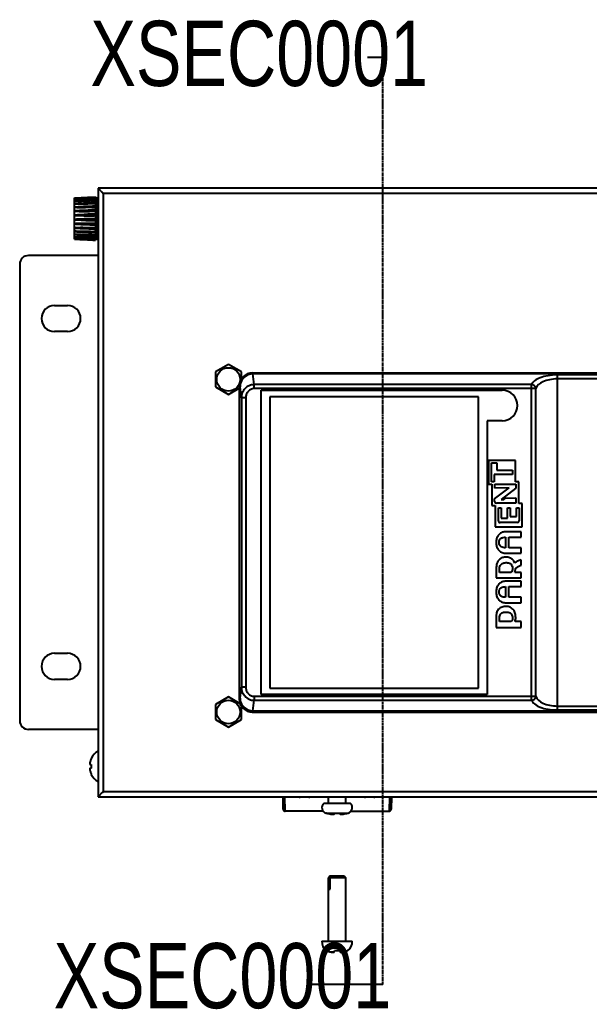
# Model space of a CAD drawing. Extents: x -425 to 6552, y -3049 to 3105.
# Drawn here: x 39 to 170, y -957.6 to -730 of the extents above; entities that cross this region are included whole.
import ezdxf

# ---------------------------------------------------------------- set-up
doc = ezdxf.new("R2010")
doc.units = 0
doc.linetypes.add('PHANTOM', pattern=[0.8, 0.45, -0.05, 0.1, -0.05, 0.1, -0.05])
doc.layers.get('0').update_dxf_attribs({"linetype": 'CONTINUOUS'})
doc.styles.get("Standard").update_dxf_attribs({"font": 'gulim.ttc', "width": 0.8, "height": 2})

msp = doc.modelspace()

# ---------------------------------------------------------------- linework, layer by layer
at = {"color": 7, "linetype": 'CONTINUOUS'}
for p, q in [((122.51, -738.68), (119.02, -738.68)), ((57.01, -768.74), (57.01, -908.74)), ((57.01, -768.74), (58.21, -769.94)), ((322.01, -768.74), (57.01, -768.74)), ((57.01, -768.74), (57.03, -768.76)), ((57.03, -768.76), (57.14, -768.86)), ((57.14, -768.86), (57.23, -768.96)), ((51.62, -770.99), (56.42, -770.74)), ((51.62, -780.3), (51.62, -770.99)), ((56.42, -770.74), (56.42, -771.64)), ((56.42, -770.99), (56.92, -770.99)), ((56.42, -771.02), (56.92, -771.02)), ((56.42, -771.09), (56.92, -771.09)), ((56.42, -771.23), (56.92, -771.23)), ((56.42, -771.38), (56.92, -771.38)), ((56.92, -770.99), (56.92, -780.49)), ((57.82, -769.55), (58.01, -769.74)), ((58.01, -769.74), (58.21, -769.94)), ((58.21, -769.94), (58.21, -907.54)), ((320.81, -769.94), (58.21, -769.94)), ((51.8, -772.45), (51.62, -772.44)), ((56.42, -771.64), (56.92, -771.64)), ((56.42, -771.65), (56.42, -772.23)), ((56.42, -771.87), (56.92, -771.87)), ((56.42, -772.23), (56.92, -772.22)), ((56.42, -772.34), (56.42, -772.97)), ((56.42, -772.52), (56.92, -772.53)), ((56.42, -772.97), (56.92, -772.96)), ((56.42, -773.18), (56.42, -773.83)), ((56.42, -773.31), (56.92, -773.32)), ((56.42, -773.83), (56.92, -773.83)), ((56.42, -774.13), (56.42, -774.78)), ((56.42, -774.22), (56.92, -774.23)), ((56.42, -774.78), (56.92, -774.77)), ((56.42, -775.15), (56.42, -775.78)), ((56.42, -775.18), (56.92, -775.19)), ((56.42, -775.77), (56.92, -775.76)), ((56.92, -774.24), (57.01, -774.24)), ((56.42, -776.18), (56.42, -776.82)), ((56.42, -776.18), (56.92, -776.19)), ((56.42, -776.75), (56.92, -776.74)), ((56.42, -777.15), (56.42, -777.81)), ((56.42, -777.15), (56.92, -777.16)), ((56.42, -777.7), (56.92, -777.69)), ((56.42, -778.06), (56.42, -778.71)), ((56.42, -778.06), (56.92, -778.07)), ((56.92, -777.24), (57.01, -777.24)), ((51.62, -779.36), (51.64, -779.36)), ((51.62, -780.49), (51.62, -780.31)), ((56.42, -778.55), (56.92, -778.55)), ((56.42, -778.87), (56.42, -779.48)), ((56.42, -778.87), (56.92, -778.88)), ((56.42, -779.29), (56.92, -779.28)), ((56.42, -779.55), (56.42, -780.74)), ((56.42, -779.55), (56.92, -779.55)), ((56.42, -779.87), (56.92, -779.86)), ((56.42, -780.05), (56.92, -780.06)), ((56.42, -780.27), (56.92, -780.26)), ((56.42, -780.37), (56.92, -780.38)), ((56.42, -780.47), (56.92, -780.47)), ((56.42, -780.49), (56.92, -780.49)), ((57.01, -784.24), (41.01, -784.24)), ((39.01, -786.24), (39.01, -891.24)), ((47.01, -795.74), (50.01, -795.74)), ((50.01, -801.74), (47.01, -801.74)), ((87.01, -809.28), (84.01, -811.01)), ((90.01, -811.01), (87.01, -809.28)), ((84.01, -811.01), (84.01, -814.47)), ((90.01, -812.59), (90.01, -811.01)), ((92.51, -811.24), (92.71, -811.44)), ((92.51, -811.24), (203.98, -811.24)), ((92.95, -813.94), (92.65, -811.44)), ((204.18, -811.44), (92.71, -811.44)), ((162.68, -888.77), (162.68, -811.71)), ((203.83, -811.71), (162.68, -811.71)), ((84.01, -814.47), (87.01, -816.21)), ((89.51, -814.24), (89.51, -886.25)), ((89.51, -814.24), (89.68, -814.41)), ((89.99, -816.99), (89.68, -814.41)), ((92.95, -814.85), (92.95, -813.94)), ((156.76, -813.94), (92.95, -813.94)), ((156.76, -886.55), (156.76, -813.94)), ((203.83, -812.63), (162.68, -812.63)), ((87.01, -816.21), (89.51, -814.76)), ((89.99, -816.99), (89.99, -883.49)), ((90.99, -816.99), (89.99, -816.99)), ((90.99, -816.99), (90.99, -883.49)), ((157.75, -814.85), (92.95, -814.85)), ((94.51, -885.24), (94.51, -815.24)), ((94.51, -815.24), (150.01, -815.24)), ((96.51, -816.74), (96.51, -883.74)), ((144.51, -816.74), (96.51, -816.74)), ((144.51, -883.74), (144.51, -816.74)), ((157.75, -885.63), (157.75, -814.85)), ((146.51, -822.24), (146.51, -885.24)), ((150.01, -822.24), (146.51, -822.24)), ((146.88, -831.39), (146.88, -836.81)), ((153.06, -831.39), (146.88, -831.39)), ((147.54, -836.27), (147.54, -831.92)), ((147.54, -831.92), (148.73, -831.92)), ((148.73, -831.92), (148.73, -833.59)), ((153.06, -836.32), (153.06, -831.39)), ((148.17, -834.62), (148.16, -836.27)), ((152.4, -834.61), (148.17, -834.62)), ((148.73, -833.59), (152.4, -833.59)), ((152.4, -833.59), (152.4, -834.61)), ((146.88, -836.81), (147.64, -836.81)), ((148.16, -836.27), (147.54, -836.27)), ((147.64, -836.81), (147.64, -841.74)), ((148.33, -837.72), (148.33, -836.84)), ((148.33, -836.84), (153.13, -836.84)), ((153.82, -836.32), (153.06, -836.32)), ((153.13, -836.84), (153.14, -837.72)), ((153.82, -841.25), (153.82, -836.32)), ((148.25, -840.22), (151.58, -837.71)), ((151.58, -837.71), (148.33, -837.72)), ((153.14, -837.72), (149.79, -840.33)), ((147.64, -841.74), (148.4, -841.74)), ((148.26, -840.81), (148.25, -840.22)), ((148.4, -841.74), (148.4, -846.67)), ((153.13, -841.22), (148.67, -841.22)), ((149.79, -840.33), (150.38, -840.34)), ((150.38, -840.34), (150.76, -840.02)), ((150.76, -840.02), (153.13, -840.01)), ((153.13, -840.01), (153.13, -841.22)), ((154.58, -841.25), (153.82, -841.25)), ((154.58, -846.67), (154.58, -841.25)), ((149.11, -845.26), (149.11, -842.26)), ((149.11, -842.26), (149.72, -842.26)), ((149.72, -842.26), (149.72, -844.69)), ((151.19, -844.69), (151.19, -842.26)), ((151.19, -842.26), (151.8, -842.26)), ((151.8, -842.26), (151.8, -844.29)), ((151.8, -844.29), (153.25, -844.29)), ((153.25, -844.29), (153.25, -842.26)), ((153.25, -842.26), (153.86, -842.26)), ((153.86, -842.26), (153.87, -845.25)), ((153.45, -845.67), (149.52, -845.67)), ((149.72, -844.69), (151.19, -844.69)), ((148.4, -846.67), (154.58, -846.67)), ((154.33, -847.78), (150.68, -847.78)), ((154.33, -849.01), (154.33, -847.78)), ((150.79, -849.01), (150.79, -851.47)), ((151.5, -851.47), (151.5, -849.01)), ((151.5, -849.01), (154.33, -849.01)), ((150.68, -852.7), (154.33, -852.7)), ((154.33, -851.47), (151.5, -851.47)), ((154.33, -852.7), (154.33, -851.47)), ((154.33, -855.45), (154.33, -854.26)), ((148.62, -856.1), (148.62, -858.39)), ((149.34, -857.15), (149.34, -856.14)), ((152.08, -857.15), (149.34, -857.15)), ((154.33, -857.15), (152.89, -857.15)), ((154.33, -858.39), (154.33, -857.15)), ((148.62, -858.39), (154.33, -858.39)), ((154.33, -859.17), (150.68, -859.17)), ((154.33, -860.4), (154.33, -859.17)), ((150.77, -860.4), (150.77, -862.85)), ((151.5, -862.85), (151.5, -860.4)), ((151.5, -860.4), (154.33, -860.4)), ((150.68, -864.09), (154.33, -864.09)), ((154.33, -862.85), (151.5, -862.85)), ((154.33, -864.09), (154.33, -862.85)), ((148.62, -867.49), (148.62, -869.78)), ((149.38, -868.45), (149.38, -867.53)), ((152.09, -868.45), (149.38, -868.45)), ((154.33, -868.45), (152.94, -868.45)), ((154.33, -869.78), (154.33, -868.45)), ((148.62, -869.78), (154.33, -869.78)), ((47.01, -875.74), (50.01, -875.74)), ((50.01, -881.74), (47.01, -881.74)), ((89.68, -886.08), (89.99, -883.49)), ((90.99, -883.49), (89.99, -883.49)), ((146.51, -885.24), (94.51, -885.24)), ((96.51, -883.74), (144.51, -883.74)), ((87.01, -885.78), (84.01, -887.51)), ((84.01, -887.51), (84.01, -890.97)), ((89.72, -887.34), (87.01, -885.78)), ((89.68, -886.08), (89.51, -886.25)), ((92.66, -888.97), (92.95, -886.55)), ((92.95, -885.63), (92.95, -886.55)), ((92.95, -885.63), (157.75, -885.63)), ((92.95, -886.55), (156.76, -886.55)), ((90.01, -890.97), (90.01, -887.89)), ((92.7, -889.05), (92.51, -889.24)), ((92.51, -889.24), (256.53, -889.24)), ((92.66, -888.97), (92.7, -888.97)), ((92.7, -888.97), (92.7, -889.05)), ((92.7, -888.97), (256.34, -888.97)), ((92.7, -889.05), (256.34, -889.05)), ((162.68, -887.86), (256.36, -887.86)), ((162.68, -888.77), (256.36, -888.77)), ((84.01, -890.97), (87.01, -892.71)), ((87.01, -892.71), (90.01, -890.97)), ((57.01, -893.24), (41.01, -893.24)), ((55.46, -899.89), (55.46, -899.94)), ((55.18, -901.29), (55.46, -901.33)), ((55.46, -902.15), (55.18, -902.2)), ((55.46, -901.33), (55.46, -902.15)), ((55.46, -903.54), (55.46, -903.59)), ((57.01, -908.74), (58.21, -907.54)), ((57.82, -907.94), (58.01, -907.75)), ((58.01, -907.75), (58.21, -907.54)), ((58.21, -907.54), (320.81, -907.54)), ((57.01, -908.74), (57.03, -908.73)), ((57.01, -908.74), (322.01, -908.74)), ((57.03, -908.73), (57.13, -908.62)), ((57.13, -908.62), (57.23, -908.53)), ((99.5, -908.74), (99.55, -911.55)), ((100.05, -912.04), (100, -908.74)), ((105.5, -908.84), (103.53, -908.84)), ((108.95, -910.24), (115.08, -910.24)), ((110.01, -910.24), (110.01, -908.74)), ((114.01, -910.24), (114.01, -908.74)), ((120.5, -908.84), (118.53, -908.84)), ((124.03, -908.74), (123.98, -912.04)), ((124.53, -908.74), (124.48, -911.55)), ((99.55, -911.55), (99.55, -911.62)), ((99.55, -911.62), (99.57, -911.69)), ((99.57, -911.69), (99.59, -911.75)), ((99.59, -911.75), (99.63, -911.81)), ((99.63, -911.81), (99.67, -911.87)), ((99.67, -911.87), (99.72, -911.92)), ((99.72, -911.92), (99.77, -911.96)), ((99.77, -911.96), (99.83, -911.99)), ((99.83, -911.99), (99.9, -912.02)), ((99.9, -912.02), (99.96, -912.03)), ((99.96, -912.03), (100.03, -912.04)), ((100.03, -912.04), (100.05, -912.04)), ((108.8, -912.04), (100.05, -912.04)), ((109.54, -912.5), (109.46, -912.48)), ((109.46, -912.48), (114.56, -912.48)), ((109.54, -912.5), (109.62, -912.5)), ((111.34, -912.71), (111.38, -912.5)), ((111.38, -912.5), (112.65, -912.5)), ((112.65, -912.5), (112.69, -912.71)), ((114.4, -912.5), (114.49, -912.5)), ((114.49, -912.5), (114.56, -912.48)), ((115.22, -912.04), (123.98, -912.04)), ((123.98, -912.04), (124, -912.04)), ((124, -912.04), (124.07, -912.03)), ((124.07, -912.03), (124.13, -912.02)), ((124.13, -912.02), (124.19, -911.99)), ((124.19, -911.99), (124.25, -911.96)), ((124.25, -911.96), (124.31, -911.92)), ((124.31, -911.92), (124.36, -911.87)), ((124.36, -911.87), (124.4, -911.81)), ((124.4, -911.81), (124.43, -911.75)), ((124.43, -911.75), (124.46, -911.69)), ((124.46, -911.69), (124.47, -911.62)), ((124.47, -911.62), (124.48, -911.55)), ((110.41, -926.95), (110.01, -927.35)), ((110.01, -941.95), (110.01, -927.35)), ((110.39, -929.95), (110.39, -927.35)), ((114.01, -927.35), (110.39, -927.35)), ((110.41, -926.95), (113.61, -926.95)), ((113.61, -926.95), (114.01, -927.35)), ((114.01, -941.95), (114.01, -927.35)), ((110.01, -929.95), (110.39, -929.95)), ((108.53, -941.95), (115.5, -941.95)), ((109.56, -944.09), (109.64, -944.09)), ((110.5, -944.41), (111.34, -944.41)), ((111.34, -944.42), (111.4, -944.09)), ((111.4, -944.09), (112.63, -944.09)), ((112.63, -944.09), (112.69, -944.42)), ((113.52, -944.41), (112.68, -944.41)), ((114.39, -944.09), (114.46, -944.09)), ((122.51, -951.93), (105.91, -951.93))]:
    msp.add_line(p, q, dxfattribs=at)
at = {"color": 7, "linetype": 'PHANTOM'}
msp.add_line((122.51, -951.93), (122.51, -738.68), dxfattribs=at)
at = {"color": 7, "linetype": 'CONTINUOUS'}
for centre in [(87.01, -812.74), (87.01, -889.24)]:
    msp.add_circle(centre, 2.7, dxfattribs=at)
for centre, radius, start, end in [((57.16, -862.38), 88.64, 90.4804, 91.0045), ((59.08, -775.74), 4.06, 120.5102, 122.1291), ((55.25, -857.04), 81.27, 89.176, 90.9893), ((56.17, -859.59), 84.85, 89.8356, 91.0081), ((55.67, -693.31), 82.88, 268.998, 270.5177), ((56.62, -690.62), 86.6, 268.992, 269.8638), ((57.63, -687.85), 90.34, 268.9988, 269.2284), ((52.3, -796.43), 17.81, 90.9104, 92.202), ((59.08, -775.74), 4.06, 237.8709, 239.4898), ((41.01, -786.24), 2, 90, 180), ((47.01, -798.74), 3, 90, 270), ((50.01, -798.74), 3, 270, 90), ((150.01, -818.74), 3.5, 270, 90), ((148.67, -840.81), 0.413, 180.2374, 270), ((149.52, -845.26), 0.413, 179.9532, 270.0946), ((153.45, -845.25), 0.413, 270.0946, 0.0249), ((47.01, -878.74), 3, 90, 270), ((50.01, -878.74), 3, 270, 90), ((92.7, -886.3), 2.75, 268.7887, 269.9482), ((41.01, -891.24), 2, 180, 270), ((59.08, -901.74), 4.06, 120.5102, 152.9431), ((57.49, -901.3), 2.38, 165.0602, 166.0241), ((59.15, -901.74), 4.11, 164.1987, 165.0614), ((59.14, -901.74), 4.1, 154.9147, 164.1949), ((59.13, -901.73), 4.08, 153.9688, 154.9033), ((57.49, -902.19), 2.39, 193.9759, 194.9398), ((59.15, -901.74), 4.11, 194.9386, 195.8013), ((59.14, -901.75), 4.1, 195.8051, 205.0853), ((59.13, -901.75), 4.08, 205.0967, 206.0312), ((59.08, -901.74), 4.06, 207.0569, 239.4898), ((103.53, -908.34), 0.5, 233.1502, 270), ((105.5, -908.34), 0.5, 270, 306.8498), ((109.83, -911.22), 1.31, 131.997, 253.9084), ((114.2, -911.22), 1.31, 286.0916, 48.003), ((118.53, -908.34), 0.5, 233.1502, 270), ((120.5, -908.34), 0.5, 270, 306.8498), ((112.01, -903.53), 9.28, 255.0954, 261.2451), ((112.01, -903.53), 9.28, 278.7549, 284.9046), ((110.77, -942.19), 2.25, 174.0064, 237.7185), ((113.26, -942.19), 2.25, 302.2815, 5.9936), ((110.92, -941.87), 2.57, 254.2391, 260.6659), ((112.01, -935.24), 9.29, 260.6428, 261.2463), ((112.01, -935.24), 9.29, 278.7537, 279.3572), ((113.11, -941.87), 2.57, 279.3344, 285.7607)]:
    msp.add_arc(centre, radius, start, end, dxfattribs=at)
for centre, major_axis, ratio, start_param, end_param in [((92.52, -814.25), (-2.13, 2.13), 0.997265, -0.784029, 0.784029), ((93.12, -814.85), (-1.46, 3.18), 0.836259, -0.365906, -0.347356), ((92.52, -886.24), (2.13, 2.13), 0.997265, -3.925621, -2.357564)]:
    msp.add_ellipse(centre, major_axis=major_axis, ratio=ratio, start_param=start_param, end_param=end_param, dxfattribs=at)
for points, knots in [([(51.62, -771.04), (52.02, -771.01), (52.82, -770.96), (54.42, -770.88), (55.62, -770.81), (56.42, -770.77)], [0, 0, 0, 0, 0.249774, 0.499825, 1, 1, 1, 1]), ([(56.42, -770.84), (55.62, -770.88), (54.42, -770.94), (52.82, -771.02), (52.02, -771.05), (51.62, -771.07)], [0, 0, 0, 0, 0.500325, 0.75036, 1, 1, 1, 1]), ([(51.62, -771.27), (52.02, -771.24), (52.82, -771.19), (54.42, -771.09), (55.62, -771.03), (56.42, -771)], [0, 0, 0, 0, 0.249885, 0.499943, 1, 1, 1, 1]), ([(56.42, -771.14), (55.62, -771.19), (54.42, -771.25), (52.82, -771.31), (52.02, -771.33), (51.62, -771.34)], [0, 0, 0, 0, 0.500388, 0.750409, 1, 1, 1, 1]), ([(51.62, -771.7), (51.82, -771.68), (52.22, -771.65), (53.01, -771.6), (54.02, -771.54), (55.22, -771.48), (56.02, -771.45), (56.42, -771.43)], [0, 0, 0, 0, 0.124968, 0.249992, 0.50005, 0.750065, 1, 1, 1, 1]), ([(56.42, -771.65), (56.02, -771.67), (55.22, -771.71), (54.02, -771.76), (53.02, -771.79), (52.22, -771.8), (51.82, -771.81), (51.62, -771.8)], [0, 0, 0, 0, 0.250247, 0.500405, 0.750411, 0.875303, 1, 1, 1, 1]), ([(51.62, -772.3), (51.82, -772.28), (52.22, -772.25), (53.01, -772.2), (54.02, -772.14), (55.22, -772.09), (56.02, -772.06), (56.42, -772.05)], [0, 0, 0, 0, 0.125031, 0.250075, 0.500128, 0.75011, 1, 1, 1, 1]), ([(51.62, -773.06), (51.82, -773.04), (52.22, -773.01), (53.01, -772.95), (54.02, -772.9), (55.22, -772.86), (56.02, -772.84), (56.42, -772.83)], [0, 0, 0, 0, 0.125068, 0.25012, 0.500162, 0.750125, 1, 1, 1, 1]), ([(51.62, -773.93), (51.78, -773.92), (52.11, -773.89), (52.78, -773.85), (53.61, -773.81), (54.61, -773.77), (55.27, -773.76), (55.61, -773.75)], [0, 0, 0, 0, 0.125066, 0.250105, 0.500128, 0.750091, 1, 1, 1, 1]), ([(56.42, -772.34), (55.65, -772.38), (54.49, -772.42), (52.95, -772.45), (52.18, -772.45), (51.8, -772.45)], [0, 0, 0, 0, 0.50032, 0.750307, 1, 1, 1, 1]), ([(56.42, -773.18), (55.72, -773.2), (54.67, -773.23), (53.28, -773.25), (52.58, -773.25), (52.23, -773.24)], [0, 0, 0, 0, 0.500198, 0.750175, 1, 1, 1, 1]), ([(52.78, -774.16), (52.58, -774.15), (52.2, -774.14), (51.81, -774.13), (51.62, -774.12)], [0, 0, 0, 0, 0.500146, 1, 1, 1, 1]), ([(51.62, -774.88), (51.87, -774.86), (52.38, -774.83), (53.4, -774.78), (54.17, -774.76), (54.68, -774.75)], [0, 0, 0, 0, 0.250053, 0.500065, 1, 1, 1, 1]), ([(53.44, -775.15), (53.14, -775.15), (52.68, -775.13), (52.07, -775.11), (51.77, -775.09), (51.62, -775.08)], [0, 0, 0, 0, 0.500057, 0.750052, 1, 1, 1, 1]), ([(51.62, -775.87), (51.8, -775.86), (52.17, -775.83), (52.92, -775.8), (53.47, -775.79), (53.84, -775.78)], [0, 0, 0, 0, 0.249988, 0.499989, 1, 1, 1, 1]), ([(56.42, -774.13), (55.81, -774.14), (54.6, -774.17), (53.38, -774.17), (52.78, -774.16)], [0, 0, 0, 0, 0.500103, 1, 1, 1, 1]), ([(56.42, -775.15), (55.92, -775.16), (54.93, -775.17), (53.94, -775.16), (53.44, -775.15)], [0, 0, 0, 0, 0.500029, 1, 1, 1, 1]), ([(54.22, -776.18), (53.78, -776.17), (53.13, -776.16), (52.27, -776.12), (51.83, -776.09), (51.62, -776.07)], [0, 0, 0, 0, 0.499974, 0.74998, 1, 1, 1, 1]), ([(51.62, -776.86), (51.87, -776.84), (52.37, -776.82), (52.87, -776.81), (53.12, -776.8)], [0, 0, 0, 0, 0.499892, 1, 1, 1, 1]), ([(55.1, -777.2), (54.81, -777.2), (54.23, -777.19), (53.36, -777.16), (52.63, -777.12), (52.05, -777.09), (51.76, -777.06), (51.62, -777.05)], [0, 0, 0, 0, 0.249932, 0.499902, 0.749916, 0.874946, 1, 1, 1, 1]), ([(56.05, -778.17), (55.68, -778.17), (54.94, -778.15), (53.83, -778.11), (52.91, -778.07), (52.17, -778.02), (51.8, -777.99), (51.62, -777.97)], [0, 0, 0, 0, 0.24989, 0.499851, 0.749882, 0.874929, 1, 1, 1, 1]), ([(52.51, -777.76), (53.16, -777.75), (54.46, -777.76), (55.77, -777.79), (56.42, -777.81)], [0, 0, 0, 0, 0.499853, 1, 1, 1, 1]), ([(53.12, -776.8), (53.67, -776.79), (54.77, -776.79), (55.87, -776.8), (56.42, -776.82)], [0, 0, 0, 0, 0.49994, 1, 1, 1, 1]), ([(56.42, -779.03), (56.02, -779.02), (55.22, -779), (54.02, -778.95), (53.01, -778.9), (52.22, -778.85), (51.82, -778.81), (51.62, -778.79)], [0, 0, 0, 0, 0.249878, 0.499848, 0.749895, 0.874945, 1, 1, 1, 1]), ([(56.42, -779.74), (56.02, -779.73), (55.22, -779.7), (54.02, -779.64), (53.01, -779.59), (52.22, -779.53), (51.82, -779.5), (51.62, -779.48)], [0, 0, 0, 0, 0.249908, 0.499903, 0.749959, 0.874995, 1, 1, 1, 1]), ([(51.62, -779.92), (51.82, -779.92), (52.22, -779.93), (53.02, -779.95), (54.02, -779.98), (55.22, -780.03), (56.02, -780.07), (56.42, -780.09)], [0, 0, 0, 0, 0.124691, 0.249584, 0.499597, 0.749757, 1, 1, 1, 1]), ([(56.42, -780.28), (56.02, -780.26), (55.22, -780.23), (54.02, -780.17), (53.01, -780.11), (52.22, -780.06), (51.82, -780.03), (51.62, -780.01)], [0, 0, 0, 0, 0.249964, 0.499996, 0.750055, 0.875067, 1, 1, 1, 1]), ([(51.62, -780.3), (52.02, -780.31), (52.82, -780.34), (54.42, -780.41), (55.62, -780.47), (56.42, -780.51)], [0, 0, 0, 0, 0.249608, 0.499636, 1, 1, 1, 1]), ([(56.42, -780.62), (55.62, -780.58), (54.42, -780.52), (52.82, -780.43), (52.02, -780.38), (51.62, -780.35)], [0, 0, 0, 0, 0.500111, 0.750167, 1, 1, 1, 1]), ([(51.62, -780.48), (52.42, -780.51), (54.02, -780.59), (55.62, -780.68), (56.42, -780.72)], [0, 0, 0, 0, 0.499717, 1, 1, 1, 1]), ([(56.42, -780.74), (55.62, -780.7), (54.02, -780.62), (52.42, -780.53), (51.62, -780.49)], [0, 0, 0, 0, 0.500227, 1, 1, 1, 1]), ([(51.64, -779.36), (51.84, -779.35), (52.23, -779.35), (53.03, -779.36), (54.03, -779.39), (55.22, -779.43), (56.02, -779.46), (56.42, -779.48)], [0, 0, 0, 0, 0.124721, 0.249616, 0.499614, 0.74976, 1, 1, 1, 1]), ([(52.02, -778.63), (52.38, -778.62), (53.12, -778.62), (54.58, -778.64), (55.68, -778.68), (56.42, -778.71)], [0, 0, 0, 0, 0.249769, 0.499748, 1, 1, 1, 1]), ([(92.65, -811.44), (92.26, -811.45), (91.49, -811.62), (90.51, -812.29), (89.85, -813.26), (89.69, -814.03), (89.68, -814.41)], [0, 0, 0, 0, 0.252642, 0.504238, 0.753357, 1, 1, 1, 1]), ([(162.68, -811.71), (161.96, -811.71), (160.61, -811.82), (158.82, -812.27), (157.49, -812.94), (156.89, -813.6), (156.76, -813.94)], [0, 0, 0, 0, 0.325669, 0.612058, 0.836555, 1, 1, 1, 1]), ([(92.95, -813.94), (92.55, -813.94), (91.76, -814.11), (90.78, -814.81), (90.14, -815.82), (89.99, -816.6), (89.99, -816.99)], [0, 0, 0, 0, 0.250821, 0.501235, 0.750885, 1, 1, 1, 1]), ([(157.75, -814.85), (157.73, -814.62), (157.48, -814.15), (157, -813.95), (156.76, -813.94)], [0, 0, 0, 0, 0.487627, 1, 1, 1, 1]), ([(162.68, -812.63), (162.07, -812.63), (160.92, -812.74), (159.15, -813.27), (157.97, -814.14), (157.75, -814.85)], [0, 0, 0, 0, 0.321727, 0.604961, 1, 1, 1, 1]), ([(92.95, -814.85), (92.68, -814.85), (92.14, -814.97), (91.49, -815.48), (91.08, -816.19), (90.99, -816.73), (90.99, -816.99)], [0, 0, 0, 0, 0.249723, 0.499627, 0.749713, 1, 1, 1, 1]), ([(150.68, -847.78), (150.38, -847.78), (149.78, -847.94), (149.07, -848.53), (148.66, -849.35), (148.62, -849.96), (148.62, -850.26)], [0, 0, 0, 0, 0.249498, 0.499439, 0.749191, 1, 1, 1, 1]), ([(148.62, -850.26), (148.62, -850.56), (148.65, -851.01), (148.86, -851.57), (149.2, -852.06), (149.79, -852.55), (150.38, -852.7), (150.68, -852.7)], [0, 0, 0, 0, 0.250372, 0.375808, 0.501236, 0.750885, 1, 1, 1, 1]), ([(150.79, -851.47), (150.61, -851.47), (150.24, -851.43), (149.51, -851.23), (149.22, -850.41), (149.34, -849.78), (149.51, -849.45), (149.72, -849.26), (149.97, -849.15), (150.33, -849.05), (150.61, -849.01), (150.79, -849.01)], [0, 0, 0, 0, 0.126123, 0.251785, 0.495805, 0.621471, 0.68459, 0.747627, 0.810766, 0.873919, 1, 1, 1, 1]), ([(152.92, -855.03), (152.81, -854.78), (152.56, -854.3), (151.92, -853.77), (151.13, -853.56), (150.32, -853.63), (149.56, -853.94), (148.98, -854.54), (148.69, -855.3), (148.62, -855.84), (148.62, -856.1)], [0, 0, 0, 0, 0.125163, 0.249861, 0.374741, 0.499799, 0.624851, 0.74965, 0.87476, 1, 1, 1, 1]), ([(149.34, -856.14), (149.34, -855.87), (149.62, -855.32), (150.38, -854.86), (151.11, -854.87), (151.66, -854.99), (151.92, -855.13), (152.02, -855.23)], [0, 0, 0, 0, 0.247954, 0.497536, 0.748548, 0.874708, 1, 1, 1, 1]), ([(152.02, -855.23), (152.25, -855.48), (152.44, -856.02), (152.33, -856.69), (152.2, -857.03), (152.08, -857.15)], [0, 0, 0, 0, 0.496741, 0.749106, 1, 1, 1, 1]), ([(154.33, -854.26), (154.19, -854.3), (153.93, -854.37), (153.55, -854.51), (153.19, -854.72), (153.01, -854.93), (152.92, -855.03)], [0, 0, 0, 0, 0.249696, 0.500518, 0.749574, 1, 1, 1, 1]), ([(153.06, -856.25), (153.14, -856.14), (153.33, -855.97), (153.74, -855.69), (154.09, -855.54), (154.33, -855.45)], [0, 0, 0, 0, 0.250155, 0.500143, 1, 1, 1, 1]), ([(150.68, -859.17), (150.38, -859.17), (149.78, -859.32), (149.07, -859.91), (148.66, -860.74), (148.62, -861.35), (148.62, -861.65)], [0, 0, 0, 0, 0.249498, 0.499439, 0.749191, 1, 1, 1, 1]), ([(148.62, -861.65), (148.62, -861.94), (148.65, -862.39), (148.86, -862.96), (149.2, -863.45), (149.79, -863.94), (150.38, -864.09), (150.68, -864.09)], [0, 0, 0, 0, 0.250372, 0.375808, 0.501236, 0.750885, 1, 1, 1, 1]), ([(150.77, -862.85), (150.59, -862.86), (150.23, -862.81), (149.5, -862.6), (149.22, -861.79), (149.34, -861.17), (149.51, -860.84), (149.77, -860.58), (150.23, -860.45), (150.59, -860.4), (150.77, -860.4)], [0, 0, 0, 0, 0.12617, 0.251863, 0.496226, 0.621937, 0.685077, 0.748088, 0.87388, 1, 1, 1, 1]), ([(152.94, -868.45), (152.99, -868.3), (153.09, -868), (153.11, -867.36), (153.04, -866.57), (152.64, -865.67), (151.84, -865.1), (150.9, -864.88), (149.94, -865.03), (149.1, -865.53), (148.79, -866.13), (148.71, -866.43)], [0, 0, 0, 0, 0.062716, 0.12544, 0.250605, 0.375449, 0.500065, 0.625299, 0.750413, 0.875286, 1, 1, 1, 1]), ([(149.38, -867.53), (149.38, -867.39), (149.42, -867.1), (149.58, -866.7), (149.91, -866.42), (150.33, -866.29), (150.75, -866.26), (151.18, -866.27), (151.6, -866.33), (151.86, -866.47), (151.96, -866.56)], [0, 0, 0, 0, 0.125126, 0.250036, 0.374426, 0.499469, 0.624744, 0.750081, 0.875263, 1, 1, 1, 1]), ([(151.96, -866.56), (152.03, -866.62), (152.27, -866.91), (152.37, -867.3), (152.37, -867.58)], [0, 0, 0, 0, 0.252009, 1, 1, 1, 1]), ([(152.37, -867.58), (152.37, -867.82), (152.33, -868.14), (152.15, -868.4), (152.09, -868.45)], [0, 0, 0, 0, 0.748436, 1, 1, 1, 1]), ([(89.99, -883.49), (89.99, -883.88), (90.14, -884.67), (90.78, -885.68), (91.76, -886.38), (92.55, -886.54), (92.95, -886.55)], [0, 0, 0, 0, 0.249305, 0.49906, 0.749342, 1, 1, 1, 1]), ([(90.99, -883.49), (90.99, -883.76), (91.08, -884.3), (91.49, -885.01), (92.14, -885.51), (92.68, -885.63), (92.95, -885.63)], [0, 0, 0, 0, 0.250471, 0.500668, 0.750447, 1, 1, 1, 1]), ([(89.68, -886.08), (89.69, -886.46), (89.85, -887.23), (90.5, -888.21), (91.48, -888.88), (92.26, -889.04), (92.64, -889.05)], [0, 0, 0, 0, 0.248233, 0.497875, 0.748702, 1, 1, 1, 1]), ([(89.68, -886.08), (89.69, -886.45), (89.85, -887.2), (90.52, -888.15), (91.5, -888.8), (92.28, -888.96), (92.66, -888.97)], [0, 0, 0, 0, 0.244742, 0.493234, 0.74561, 1, 1, 1, 1]), ([(156.76, -886.55), (157, -886.53), (157.48, -886.34), (157.73, -885.87), (157.75, -885.63)], [0, 0, 0, 0, 0.512366, 1, 1, 1, 1]), ([(156.76, -886.55), (156.89, -886.88), (157.49, -887.55), (158.82, -888.21), (160.61, -888.67), (161.96, -888.77), (162.68, -888.77)], [0, 0, 0, 0, 0.163446, 0.387926, 0.674296, 1, 1, 1, 1]), ([(157.75, -885.63), (157.97, -886.34), (159.15, -887.21), (160.92, -887.75), (162.07, -887.86), (162.68, -887.86)], [0, 0, 0, 0, 0.395018, 0.678225, 1, 1, 1, 1]), ([(92.66, -888.97), (92.66, -888.98), (92.65, -889.01), (92.66, -889.04), (92.64, -889.05)], [0, 0, 0, 0, 0.386445, 1, 1, 1, 1]), ([(55.17, -900.72), (55.15, -900.79), (55.13, -900.89), (55.12, -901.03), (55.11, -901.11), (55.12, -901.18), (55.13, -901.23), (55.15, -901.27), (55.17, -901.28), (55.18, -901.29)], [0, 0, 0, 0, 0.366519, 0.530041, 0.672985, 0.791137, 0.882521, 0.949007, 1, 1, 1, 1]), ([(55.18, -902.2), (55.17, -902.2), (55.15, -902.21), (55.13, -902.25), (55.12, -902.31), (55.11, -902.38), (55.12, -902.46), (55.13, -902.59), (55.15, -902.69), (55.17, -902.76)], [0, 0, 0, 0, 0.050993, 0.117478, 0.208864, 0.327016, 0.469961, 0.633486, 1, 1, 1, 1]), ([(110.6, -912.71), (110.69, -912.72), (110.86, -912.74), (111.07, -912.76), (111.2, -912.75), (111.26, -912.75), (111.3, -912.74), (111.33, -912.73), (111.34, -912.72), (111.34, -912.71)], [0, 0, 0, 0, 0.372892, 0.688959, 0.811056, 0.90357, 0.93817, 0.965147, 1, 1, 1, 1]), ([(112.69, -912.71), (112.69, -912.72), (112.7, -912.73), (112.72, -912.74), (112.76, -912.75), (112.82, -912.75), (112.96, -912.76), (113.16, -912.74), (113.33, -912.72), (113.43, -912.71)], [0, 0, 0, 0, 0.034835, 0.0618, 0.096392, 0.188885, 0.310967, 0.627054, 1, 1, 1, 1]), ([(110.39, -927.35), (110.42, -927.32), (110.55, -927.19), (110.68, -927.06), (110.78, -926.95)], [0, 0, 0, 0, 0.252581, 1, 1, 1, 1]), ([(109.64, -944.09), (109.77, -944.17), (110.05, -944.3), (110.35, -944.38), (110.5, -944.41)], [0, 0, 0, 0, 0.499547, 1, 1, 1, 1]), ([(110.6, -944.42), (110.69, -944.44), (110.86, -944.46), (111.07, -944.47), (111.2, -944.47), (111.26, -944.46), (111.3, -944.45), (111.33, -944.44), (111.34, -944.43), (111.34, -944.42)], [0, 0, 0, 0, 0.372924, 0.689024, 0.811112, 0.903611, 0.938202, 0.965165, 1, 1, 1, 1]), ([(112.69, -944.42), (112.69, -944.43), (112.7, -944.44), (112.72, -944.45), (112.76, -944.46), (112.82, -944.47), (112.96, -944.47), (113.16, -944.46), (113.33, -944.44), (113.43, -944.42)], [0, 0, 0, 0, 0.034835, 0.061798, 0.096389, 0.188887, 0.310977, 0.627078, 1, 1, 1, 1]), ([(113.52, -944.41), (113.68, -944.38), (113.97, -944.3), (114.25, -944.17), (114.39, -944.09)], [0, 0, 0, 0, 0.500441, 1, 1, 1, 1])]:
    msp.add_open_spline(points, degree=3, knots=knots, dxfattribs=at)
for points in [[(52.23, -773.24), (52.03, -773.24), (51.82, -773.23), (51.62, -773.22)], [(51.62, -777.79), (51.91, -777.78), (52.21, -777.77), (52.51, -777.76)], [(152.89, -857.15), (152.94, -857.02), (152.98, -856.88), (153, -856.74)], [(153, -856.74), (153.02, -856.58), (153.04, -856.41), (153.06, -856.25)], [(148.71, -866.43), (148.62, -866.77), (148.62, -867.13), (148.62, -867.49)]]:
    msp.add_open_spline(points, degree=3, dxfattribs=at)

# ---------------------------------------------------------------- texts
at = {"color": 7, "width": 0.8}
for p in [(55.26, -745.25), (46.79, -957.38)]:
    msp.add_text('XSEC0001', height=15, dxfattribs=at).set_placement(p)

doc.saveas('drawing.dxf')
